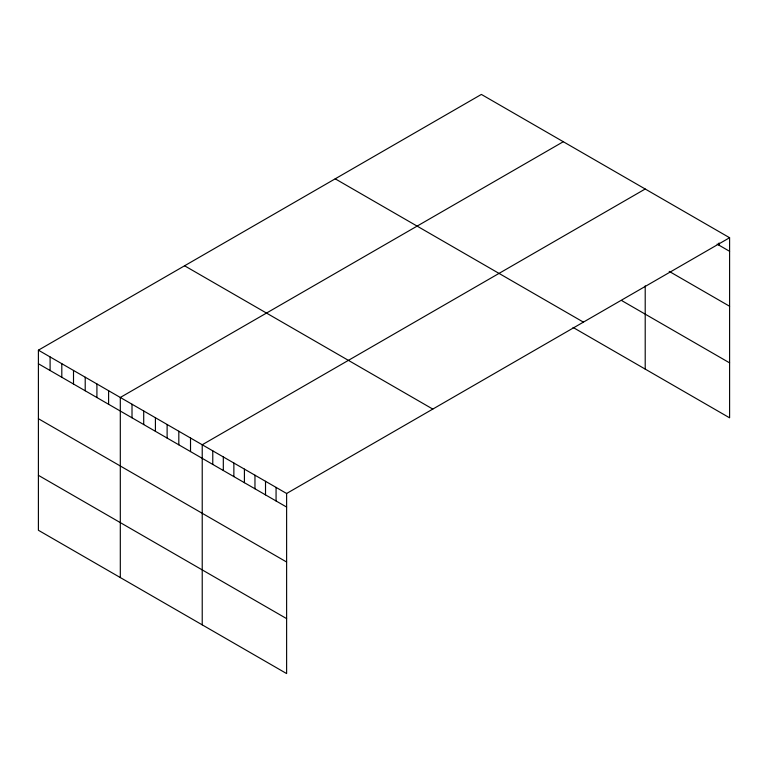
<?xml version="1.0" encoding="UTF-8"?>
<svg xmlns="http://www.w3.org/2000/svg" width="768" height="768" viewBox="0 0 768 768"><rect width="100%" height="100%" fill="white"/><g stroke="black" fill="none" stroke-linecap="round" stroke-linejoin="round"><path stroke-width="1.15" d="M38.4 350.179L286.618 493.488L286.618 673.574L38.4 530.275L38.4 350.179L481.382 94.426L729.6 237.725L729.6 417.821L573.053 327.437M563.299 141.715L120.307 397.469L120.307 577.565M645.206 189.005L202.224 444.758L202.224 624.854M286.618 493.488L729.6 237.725M717.13 244.109L729.6 251.309M669.187 271.373L729.6 306.259M621.802 300.634L729.6 362.87M335.203 178.819L583.411 322.128M184.589 265.786L432.797 409.085M38.4 363.754L286.618 507.062M38.4 418.704L286.618 562.013M38.4 475.325L286.618 618.624M719.05 242.947L719.05 245.213M645.206 285.84L645.206 369.091M276.067 487.392L276.067 500.966M265.517 481.306L265.517 494.88M254.966 475.21L254.966 488.794M244.416 469.123L244.416 482.698M233.866 463.037L233.866 476.611M223.315 456.941L223.315 470.515M212.774 450.854L212.774 464.429M190.522 438.01L190.522 451.584M178.819 431.251L178.819 444.826M167.117 424.493L167.117 438.067M155.414 417.734L155.414 431.318M143.712 410.986L143.712 424.56M132.01 404.227L132.01 417.802M108.605 390.72L108.605 404.294M96.912 383.962L96.912 397.536M85.21 377.203L85.21 390.778M73.507 370.445L73.507 384.019M61.805 363.696L61.805 377.27M50.102 356.938L50.102 370.512"/></g></svg>
